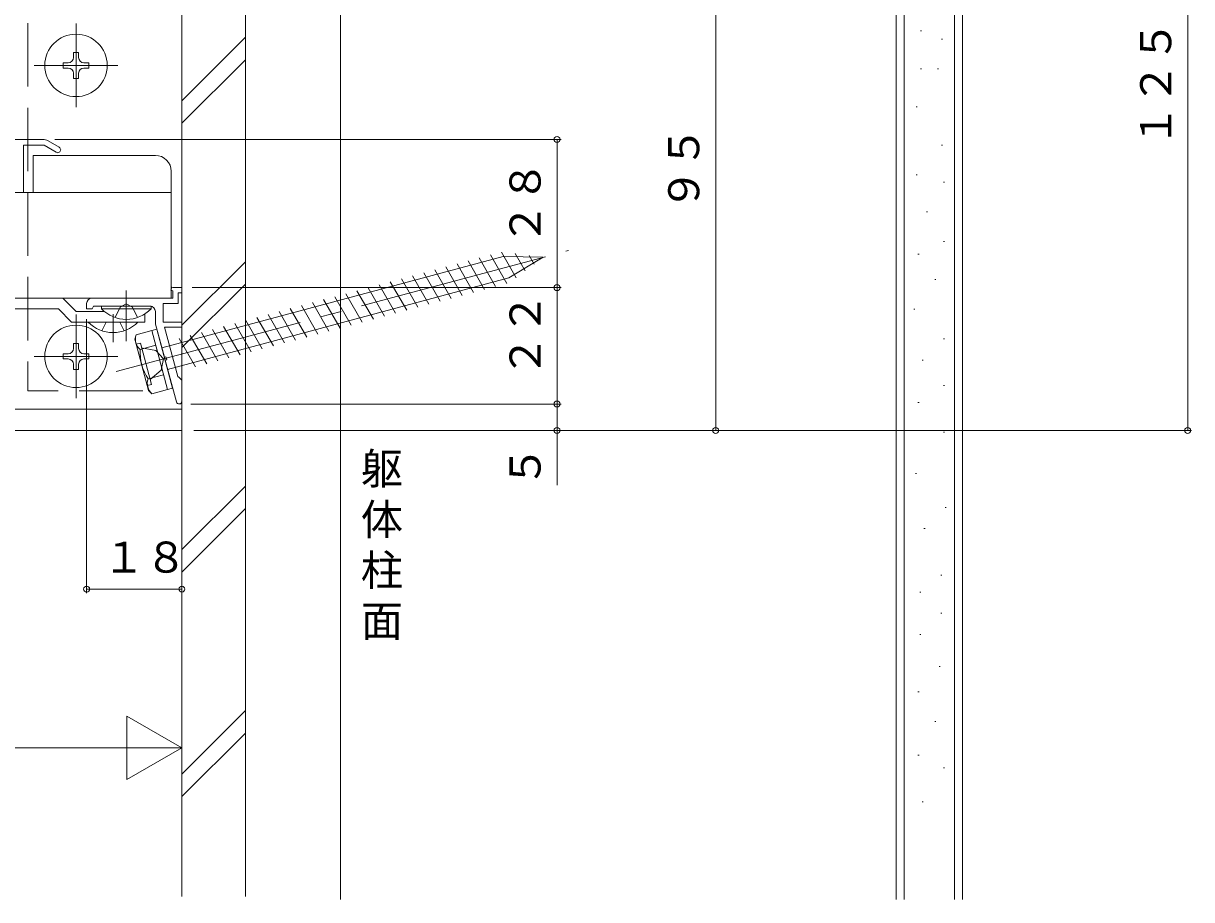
# Model space of a CAD drawing. Units: millimetres, scale not verified. Extents: x -1682 to -296, y -1188 to 1054.
# Drawn here: x -1014 to -793.1, y 71.2 to 236.9 of the extents above; entities that cross this region are included whole.
import ezdxf
from ezdxf.enums import TextEntityAlignment as Align

# ---------------------------------------------------------------- set-up
doc = ezdxf.new("R2010")
doc.units = ezdxf.units.MM
doc.header["$LTSCALE"] = 4
doc.linetypes.add('CHAIN2', pattern=[12, 9, -1, 1, -1])
doc.linetypes.add('DASHED3', pattern=[4, 3, -1])
doc.layers.add('0-1_USER1', color=3, linetype='Continuous')
for name, color, linetype, lineweight in [('0-3_YKK_11', 7, 'Continuous', 9), ('0-4_YKK_12', 2, 'Continuous', 9), ('0-6_YSS_K', 3, 'Continuous', 9), ('0-7_YKK_13', 4, 'Continuous', 9), ('0-8_YKK_D', 6, 'Continuous', 9)]:
    doc.layers.add(name, color=color, linetype=linetype, lineweight=lineweight)
doc.styles.add('ＭＳ ゴシック', font='')
doc.styles.get('ＭＳ ゴシック').set_extended_font_data('MS Gothic')

msp = doc.modelspace()

# ---------------------------------------------------------------- linework, layer by layer
at = {"layer": '0-3_YKK_11'}
for p, q in [((-1010.305, 214.984), (-1018.645, 214.984)), ((-1007.215, 213.51), (-1009.304, 214.716)), ((-1016.983, 204.979), (-1013.943, 204.979)), ((-1001.037, 184.969), (-985.729, 184.969)), ((-989.031, 180.298), (-989.031, 182.468)), ((-984.028, 169.461), (-984.028, 165.484))]:
    msp.add_line(p, q, dxfattribs=at)
for points in [[(-1013.943, 204.979), (-1013.943, 213.883), (-1010.063, 213.883), (-1007.765, 212.556)], [(-985.729, 184.969), (-985.729, 186.37), (-986.094, 186.467), (-985.944, 187.028), (-985.729, 186.97), (-984.028, 186.97), (-984.028, 185.969), (-984.728, 185.969), (-984.728, 183.968), (-987.53, 183.968), (-987.53, 180.467), (-984.028, 180.467), (-984.028, 179.466), (-987.289, 179.466), (-984.802, 170.184), (-984.512, 169.962), (-984.528, 169.962), (-984.028, 169.461)], [(-990.031, 183.468), (-1000.736, 183.468), (-1000.96, 182.968), (-1002.037, 182.968), (-1002.037, 183.968)], [(-985.06, 165.348), (-987.177, 173.249), (-986.887, 173.326), (-987.042, 173.906), (-987.332, 173.829), (-988.996, 180.039)]]:
    msp.add_lwpolyline(points, dxfattribs=at)
for centre, radius, start, end in [((-1010.305, 212.983), 2.001, 60, 90), ((-1007.49, 213.033), 0.55, 239.99998, 60), ((-1001.037, 183.968), 1, 90, 180), ((-990.031, 182.468), 1, 0.00009, 90), ((-988.03, 180.298), 1, 180.00009, 195.00011), ((-984.553, 165.484), 0.525, 194.99904, 0)]:
    msp.add_arc(centre, radius, start, end, dxfattribs=at)
at = {"layer": '0-4_YKK_12', "linetype": 'DASHED3'}
for p in [(-1013.143, 236.995), (-991.425, 167.46)]:
    msp.add_line(p, (-1013.143, 167.46), dxfattribs=at)
at = {"layer": '0-4_YKK_12'}
for p, q in [((-1012.142, 211.982), (-1012.142, 204.979)), ((-989.031, 211.982), (-1012.142, 211.982)), ((-986.029, 184.969), (-986.029, 208.981)), ((-1307.99, 204.979), (-986.029, 204.979)), ((-1307.99, 184.969), (-986.029, 184.969)), ((-1004.038, 182.468), (-1006.539, 184.969)), ((-1293.183, 182.968), (-1007.368, 182.968)), ((-1007.368, 182.968), (-1004.867, 180.467)), ((-998.706, 182.468), (-1004.038, 182.468)), ((-991.032, 181.981), (-991.032, 180.467)), ((-991.032, 180.467), (-1004.867, 180.467)), ((-1288.18, 163.959), (-984.028, 163.959)), ((-1288.18, 159.957), (-984.028, 159.957))]:
    msp.add_line(p, q, dxfattribs=at)
msp.add_arc((-989.031, 208.981), 3.002, 0, 90, dxfattribs=at)
at = {"layer": '0-6_YSS_K', "color": 7}
for p, q in [((-848.96, 71.231), (-848.96, 333.333)), ((-836.454, 71.231), (-836.454, 333.333)), ((-984.028, 71.852), (-984.028, 291.315)), ((-972.022, 71.852), (-972.022, 291.315))]:
    msp.add_line(p, q, dxfattribs=at)
at = {"layer": '0-6_YSS_K'}
for p, q in [((-847.46, 333.333), (-847.46, 71.231)), ((-837.955, 333.333), (-837.955, 71.231)), ((-954.013, 268.301), (-954.013, 71.231)), ((-972.022, 234.318), (-984.028, 222.312)), ((-844.376, 235.546), (-844.176, 235.546)), ((-840.373, 233.944), (-840.173, 233.944)), ((-972.022, 230.074), (-984.028, 218.068)), ((-844.376, 228.339), (-844.176, 228.339)), ((-841.174, 228.339), (-840.974, 228.339)), ((-845.177, 221.133), (-844.977, 221.133)), ((-840.373, 213.927), (-840.173, 213.927)), ((-845.177, 208.322), (-844.977, 208.322)), ((-840.039, 206.897), (-839.839, 206.897)), ((-843.242, 201.292), (-843.042, 201.292)), ((-840.039, 195.687), (-839.839, 195.687)), ((-844.844, 193.285), (-844.643, 193.285)), ((-972.022, 191.871), (-984.028, 179.865)), ((-841.641, 188.481), (-841.44, 188.481)), ((-972.022, 187.626), (-984.028, 175.62)), ((-845.644, 182.876), (-845.444, 182.876)), ((-840.039, 177.271), (-839.839, 177.271)), ((-844.043, 173.267), (-843.843, 173.267)), ((-840.039, 168.463), (-839.839, 168.463)), ((-844.844, 165.26), (-844.643, 165.26)), ((-840.039, 159.655), (-839.839, 159.655)), ((-845.311, 151.825), (-845.111, 151.825)), ((-972.022, 149.423), (-984.028, 137.417)), ((-972.022, 145.178), (-984.028, 133.172)), ((-839.706, 145.419), (-839.506, 145.419)), ((-843.709, 141.416), (-843.509, 141.416)), ((-840.506, 132.608), (-840.306, 132.608)), ((-844.51, 129.405), (-844.31, 129.405)), ((-840.506, 125.401), (-840.306, 125.401)), ((-844.51, 121.398), (-844.31, 121.398)), ((-840.84, 115.346), (-840.64, 115.346)), ((-844.843, 110.541), (-844.643, 110.541)), ((-972.022, 106.975), (-984.028, 94.969)), ((-841.641, 104.936), (-841.44, 104.936)), ((-972.022, 102.731), (-984.028, 90.725)), ((-844.843, 98.531), (-844.643, 98.531)), ((-840.039, 96.129), (-839.839, 96.129)), ((-844.043, 89.723), (-843.843, 89.723))]:
    msp.add_line(p, q, dxfattribs=at)
at = {"layer": '0-7_YKK_13', "linetype": 'CHAIN2'}
for p, q in [((-1004.038, 221.087), (-1004.038, 236.895)), ((-1011.942, 228.991), (-996.134, 228.991)), ((-996.435, 171.079), (-910.908, 193.996)), ((-996.435, 171.079), (-910.908, 193.996)), ((-994.533, 176.867), (-994.533, 186.433)), ((-1004.038, 166.059), (-1004.038, 181.867)), ((-997.035, 176.65), (-997.035, 181.963)), ((-1011.942, 173.964), (-996.134, 173.964))]:
    msp.add_line(p, q, dxfattribs=at)
at = {"layer": '0-7_YKK_13'}
for p, q in [((-1004.528, 231.442), (-1004.528, 230.462)), ((-1003.548, 231.442), (-1004.528, 231.442)), ((-1003.548, 230.462), (-1003.548, 231.442)), ((-1005.509, 229.481), (-1006.489, 229.481)), ((-1006.489, 229.481), (-1006.489, 228.501)), ((-1006.489, 228.501), (-1005.509, 228.501)), ((-1001.587, 229.481), (-1002.567, 229.481)), ((-1002.567, 228.501), (-1001.587, 228.501)), ((-1001.587, 228.501), (-1001.587, 229.481)), ((-1004.528, 227.52), (-1004.528, 226.54)), ((-1004.528, 226.54), (-1003.548, 226.54)), ((-1003.548, 226.54), (-1003.548, 227.52)), ((-923.283, 192.855), (-987.798, 175.568)), ((-923.283, 192.855), (-987.798, 175.568)), ((-924.692, 187.195), (-927.799, 192.577)), ((-924.692, 187.195), (-927.799, 192.577)), ((-922.591, 187.758), (-925.698, 193.14)), ((-922.591, 187.758), (-925.698, 193.14)), ((-920.784, 188.831), (-923.597, 193.703)), ((-920.784, 188.831), (-923.597, 193.703)), ((-915.74, 192.701), (-923.283, 192.855)), ((-915.74, 192.701), (-923.283, 192.855)), ((-915.74, 192.701), (-922.196, 188.796)), ((-915.74, 192.701), (-922.196, 188.796)), ((-919.103, 190.121), (-920.992, 193.392)), ((-919.103, 190.121), (-920.992, 193.392)), ((-917.422, 191.411), (-918.366, 193.047)), ((-917.422, 191.411), (-918.366, 193.047)), ((-933.096, 184.943), (-936.203, 190.325)), ((-933.096, 184.943), (-936.203, 190.325)), ((-930.995, 185.506), (-934.102, 190.888)), ((-930.995, 185.506), (-934.102, 190.888)), ((-928.894, 186.069), (-932.001, 191.451)), ((-928.894, 186.069), (-932.001, 191.451)), ((-926.793, 186.632), (-929.9, 192.014)), ((-926.793, 186.632), (-929.9, 192.014)), ((-986.711, 171.509), (-922.196, 188.796)), ((-986.711, 171.509), (-922.196, 188.796)), ((-941.5, 182.691), (-944.608, 188.073)), ((-941.5, 182.691), (-944.608, 188.073)), ((-939.399, 183.254), (-942.507, 188.636)), ((-939.399, 183.254), (-942.507, 188.636)), ((-937.298, 183.817), (-940.406, 189.199)), ((-937.298, 183.817), (-940.406, 189.199)), ((-935.197, 184.38), (-938.304, 189.762)), ((-935.197, 184.38), (-938.304, 189.762)), ((-949.905, 180.439), (-953.012, 185.821)), ((-949.905, 180.439), (-953.012, 185.821)), ((-947.803, 181.002), (-950.911, 186.384)), ((-947.803, 181.002), (-950.911, 186.384)), ((-945.702, 181.565), (-948.81, 186.947)), ((-945.702, 181.565), (-948.81, 186.947)), ((-943.601, 182.128), (-946.709, 187.51)), ((-943.601, 182.128), (-946.709, 187.51)), ((-999.236, 183.468), (-992.532, 183.468)), ((-999.236, 183.468), (-999.236, 182.957)), ((-989.831, 183.468), (-996.534, 183.468)), ((-958.309, 178.187), (-961.416, 183.569)), ((-958.309, 178.187), (-961.416, 183.569)), ((-956.208, 178.75), (-959.315, 184.132)), ((-956.208, 178.75), (-959.315, 184.132)), ((-954.107, 179.313), (-957.214, 184.695)), ((-954.107, 179.313), (-957.214, 184.695)), ((-952.006, 179.876), (-955.113, 185.258)), ((-952.006, 179.876), (-955.113, 185.258)), ((-999.236, 182.957), (-992.532, 182.957)), ((-966.713, 175.935), (-969.82, 181.318)), ((-966.713, 175.935), (-969.82, 181.318)), ((-964.612, 176.498), (-967.719, 181.881)), ((-964.612, 176.498), (-967.719, 181.881)), ((-962.511, 177.061), (-965.618, 182.443)), ((-962.511, 177.061), (-965.618, 182.443)), ((-960.41, 177.624), (-963.517, 183.007)), ((-960.41, 177.624), (-963.517, 183.007)), ((-1001.737, 180.467), (-1001.737, 180.456)), ((-1001.737, 180.456), (-995.034, 180.456)), ((-988.744, 179.096), (-989.71, 178.837)), ((-988.744, 179.096), (-989.71, 178.837)), ((-985.766, 167.982), (-988.744, 179.096)), ((-985.766, 167.982), (-988.744, 179.096)), ((-975.117, 173.683), (-978.224, 179.066)), ((-975.117, 173.683), (-978.224, 179.066)), ((-973.016, 174.246), (-976.123, 179.629)), ((-973.016, 174.246), (-976.123, 179.629)), ((-970.915, 174.809), (-974.022, 180.192)), ((-970.915, 174.809), (-974.022, 180.192)), ((-968.814, 175.372), (-971.921, 180.755)), ((-968.814, 175.372), (-971.921, 180.755)), ((-992.898, 177.205), (-990.309, 167.541)), ((-989.716, 178.859), (-986.726, 167.7)), ((-989.716, 178.859), (-986.726, 167.7)), ((-989.71, 178.837), (-986.732, 167.723)), ((-989.71, 178.837), (-986.732, 167.723)), ((-981.42, 171.995), (-984.528, 177.377)), ((-981.42, 171.995), (-984.528, 177.377)), ((-979.319, 172.558), (-982.427, 177.94)), ((-979.319, 172.558), (-982.427, 177.94)), ((-977.218, 173.121), (-980.325, 178.503)), ((-977.218, 173.121), (-980.325, 178.503)), ((-1004.528, 176.415), (-1004.528, 175.434)), ((-1003.548, 176.415), (-1004.528, 176.415)), ((-1003.548, 175.434), (-1003.548, 176.415)), ((-991.919, 175.279), (-988.969, 176.069)), ((-991.919, 175.279), (-988.969, 176.069)), ((-988.765, 175.309), (-987.677, 171.25)), ((-988.765, 175.309), (-987.677, 171.25)), ((-1005.509, 174.454), (-1006.489, 174.454)), ((-1006.489, 174.454), (-1006.489, 173.473)), ((-1006.489, 173.473), (-1005.509, 173.473)), ((-1004.528, 172.493), (-1004.528, 171.512)), ((-1003.548, 171.512), (-1003.548, 172.493)), ((-1001.587, 174.454), (-1002.567, 174.454)), ((-1002.567, 173.473), (-1001.587, 173.473)), ((-1001.587, 173.473), (-1001.587, 174.454)), ((-1004.528, 171.512), (-1003.548, 171.512)), ((-990.424, 169.699), (-987.473, 170.49)), ((-990.424, 169.699), (-987.473, 170.49)), ((-986.732, 167.723), (-985.766, 167.982)), ((-986.732, 167.723), (-985.766, 167.982)), ((-990.309, 167.541), (-989.677, 166.91)), ((-989.677, 166.91), (-986.726, 167.7)), ((-989.677, 166.91), (-986.726, 167.7))]:
    msp.add_line(p, q, dxfattribs=at)
at = {"layer": '0-7_YKK_13', "linetype": 'DASHED3'}
for p, q in [((-995.684, 183.262), (-994.533, 183.874)), ((-993.383, 183.262), (-994.533, 183.874)), ((-996.634, 181.313), (-995.684, 183.262)), ((-992.432, 181.313), (-993.383, 183.262)), ((-999.136, 178.812), (-998.328, 180.467)), ((-994.933, 178.812), (-995.741, 180.467)), ((-991.628, 175.578), (-988.94, 175.055)), ((-991.628, 175.578), (-988.94, 175.055)), ((-988.94, 175.055), (-987.471, 173.481)), ((-988.94, 175.055), (-987.471, 173.481)), ((-987.956, 171.383), (-987.471, 173.481)), ((-987.956, 171.383), (-987.471, 173.481)), ((-990.023, 169.586), (-987.956, 171.383)), ((-990.023, 169.586), (-987.956, 171.383)), ((-990.555, 168.459), (-989.777, 168.668)), ((-990.555, 168.459), (-989.777, 168.668))]:
    msp.add_line(p, q, dxfattribs=at)
at = {"layer": '0-7_YKK_13'}
for points in [[(-989.831, 183.468), (-989.831, 182.957), (-996.534, 182.957)], [(-992.332, 180.467), (-992.332, 180.456), (-999.036, 180.456)], [(-992.898, 177.205), (-992.667, 178.069), (-989.716, 178.859)], [(-992.898, 177.205), (-992.667, 178.069), (-989.716, 178.859)], [(-992.898, 177.205), (-990.309, 167.541), (-989.677, 166.91)]]:
    msp.add_lwpolyline(points, dxfattribs=at)
at = {"layer": '0-7_YKK_13', "linetype": 'DASHED3'}
msp.add_lwpolyline([(-992.652, 176.287), (-991.874, 176.496), (-989.777, 168.668)], dxfattribs=at)
msp.add_lwpolyline([(-992.652, 176.287), (-991.874, 176.496), (-989.777, 168.668)], dxfattribs=at)
at = {"layer": '0-7_YKK_13'}
for centre in [(-1004.038, 228.991), (-1004.038, 173.964)]:
    msp.add_circle(centre, 5.903, dxfattribs=at)
for centre, radius, start, end in [((-1005.509, 230.462), 0.981, 270, 0), ((-1002.567, 230.462), 0.981, 180, 270), ((-1005.509, 227.52), 0.981, 0, 90), ((-1002.567, 227.52), 0.981, 90, 180), ((-994.533, 187.518), 6.551, 224.12695, 315.87303), ((-997.035, 185.017), 6.551, 224.12695, 315.87303), ((-990.255, 177.22), 2.557, 160.61574, 229.38425), ((-990.255, 177.22), 2.557, 160.61574, 229.38425), ((-1005.509, 175.434), 0.981, 270, 0), ((-1002.567, 175.434), 0.981, 180, 270), ((-982.371, 174.847), 9.558, 177.41203, 212.58795), ((-982.371, 174.847), 9.558, 177.41203, 212.58795), ((-1005.509, 172.493), 0.981, 0, 90), ((-1002.567, 172.493), 0.981, 90, 180), ((-988.012, 168.851), 2.557, 160.61574, 229.38425), ((-988.012, 168.851), 2.557, 160.61574, 229.38425)]:
    msp.add_arc(centre, radius, start, end, dxfattribs=at)
at = {"layer": '0-8_YKK_D'}
for p, q in [((-793.848, 285.019), (-793.848, 159.957)), ((-883.086, 255.004), (-883.086, 159.957)), ((-1008.055, 214.984), (-912.336, 214.984)), ((-913.086, 214.984), (-913.086, 186.97)), ((-982.078, 186.97), (-912.336, 186.97)), ((-982.078, 186.97), (-912.336, 186.97)), ((-913.086, 186.97), (-913.086, 164.959)), ((-1002.037, 181.018), (-1002.037, 129.207)), ((-984.028, 167.211), (-984.028, 129.207)), ((-982.303, 164.959), (-912.336, 164.959)), ((-913.086, 164.959), (-913.086, 149.606)), ((-984.028, 163.234), (-984.028, 99.207)), ((-981.778, 159.957), (-912.336, 159.957)), ((-981.778, 159.957), (-882.335, 159.957)), ((-981.778, 159.957), (-793.098, 159.957)), ((-984.028, 129.957), (-1002.037, 129.957)), ((-994.42, 93.957), (-994.42, 105.956)), ((-984.028, 99.957), (-994.42, 105.956)), ((-1359.216, 99.957), (-984.028, 99.957)), ((-984.028, 99.957), (-994.42, 93.957))]:
    msp.add_line(p, q, dxfattribs=at)
for centre, start, end in [((-913.086, 214.984), 0, 180), ((-913.086, 214.984), 180, 0), ((-913.086, 186.97), 0, 180), ((-913.086, 186.97), 0, 180), ((-913.086, 186.97), 180, 0), ((-913.086, 186.97), 180, 0), ((-913.086, 164.959), 0, 180), ((-913.086, 164.959), 0, 180), ((-913.086, 164.959), 180, 0), ((-913.086, 164.959), 180, 0), ((-913.086, 159.957), 0, 180), ((-913.086, 159.957), 180, 0), ((-883.086, 159.957), 0, 180), ((-883.086, 159.957), 180, 0), ((-793.848, 159.957), 0, 180), ((-793.848, 159.957), 180, 0), ((-1002.037, 129.957), 0, 180), ((-984.028, 129.957), 0, 180), ((-1002.037, 129.957), 180, 0), ((-984.028, 129.957), 180, 0)]:
    msp.add_arc(centre, 0.562, start, end, dxfattribs=at)

# ---------------------------------------------------------------- texts
at = {"layer": '0-1_USER1', "color": 4, "style": 'ＭＳ ゴシック'}
for s, p in [('躯', (-950.194, 148.044)), ('体', (-950.194, 138.439)), ('柱', (-950.194, 128.834)), ('面', (-950.194, 119.229))]:
    msp.add_text(s, height=5.865, dxfattribs=at).set_placement(p, align=Align.BOTTOM_LEFT)
at = {"layer": '0-8_YKK_D', "color": 4, "style": 'ＭＳ ゴシック'}
for s, p in [('１２５', (-795.198, 213.515)), ('９５', (-884.436, 201.508)), ('２８', (-914.436, 195.004)), ('２２', (-914.436, 169.992)), ('５', (-914.436, 149.139))]:
    msp.add_text(s, height=5.865, rotation=90, dxfattribs=at).set_placement(p, align=Align.BOTTOM_LEFT)
msp.add_text('１８', height=5.865, dxfattribs=at).set_placement((-999.005, 131.306), align=Align.BOTTOM_LEFT)

doc.saveas('drawing.dxf')
